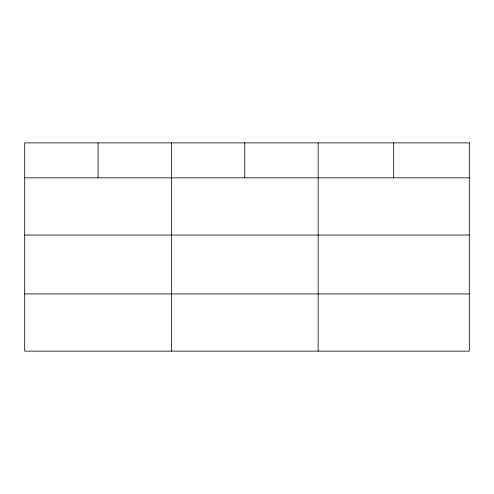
<?xml version="1.0" encoding="UTF-8"?>
<svg xmlns="http://www.w3.org/2000/svg" width="494" height="494" viewBox="0 0 494 494"><rect width="100%" height="100%" fill="white"/><g stroke="black" fill="none" stroke-linecap="round" stroke-linejoin="round"><path stroke-width="0.74" d="M24.7 177.852L469.3 177.852M24.7 235.033L469.3 235.033M24.7 293.949L469.3 293.949M393.718 142.871L393.718 177.852M318.136 142.871L318.136 351.129M244.777 142.871L244.777 177.852M171.418 142.871L171.418 351.129M98.059 142.871L98.059 177.852M469.3 142.871L24.7 142.871L24.7 351.129L469.3 351.129L469.3 142.871"/></g></svg>
